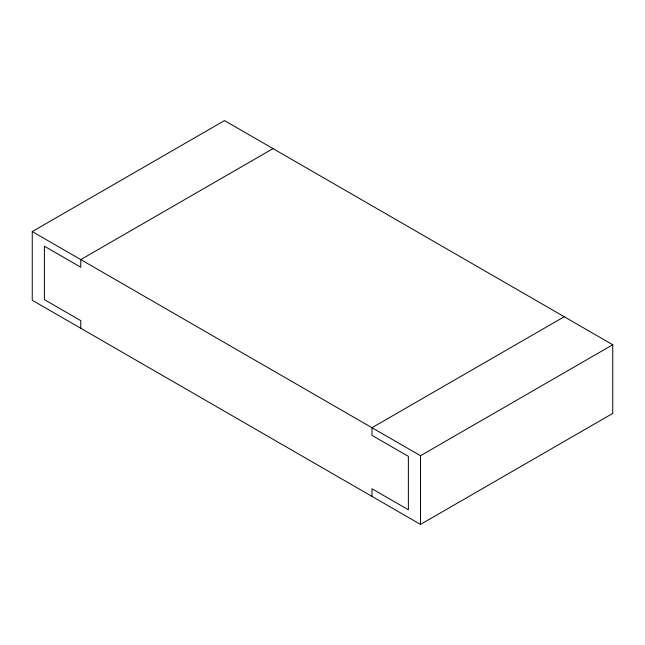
<?xml version="1.0" encoding="UTF-8"?>
<svg xmlns="http://www.w3.org/2000/svg" width="645" height="645" viewBox="0 0 645 645"><rect width="100%" height="100%" fill="white"/><g stroke="black" fill="none" stroke-linecap="round" stroke-linejoin="round"><path stroke-width="0.97" d="M32.25 231.579L224.492 120.591L612.75 344.744L612.75 413.421L420.508 524.409L32.25 300.256L32.25 231.579L420.508 455.733L612.75 344.744M273.029 148.608L80.778 259.596L80.778 267.232L44.384 246.213L44.384 299.627L80.778 320.646L80.778 328.273M564.222 316.727L371.972 427.716L371.972 435.351L408.374 456.362L408.374 509.776L371.972 488.765L371.972 496.392M420.508 455.733L420.508 524.409"/></g></svg>
